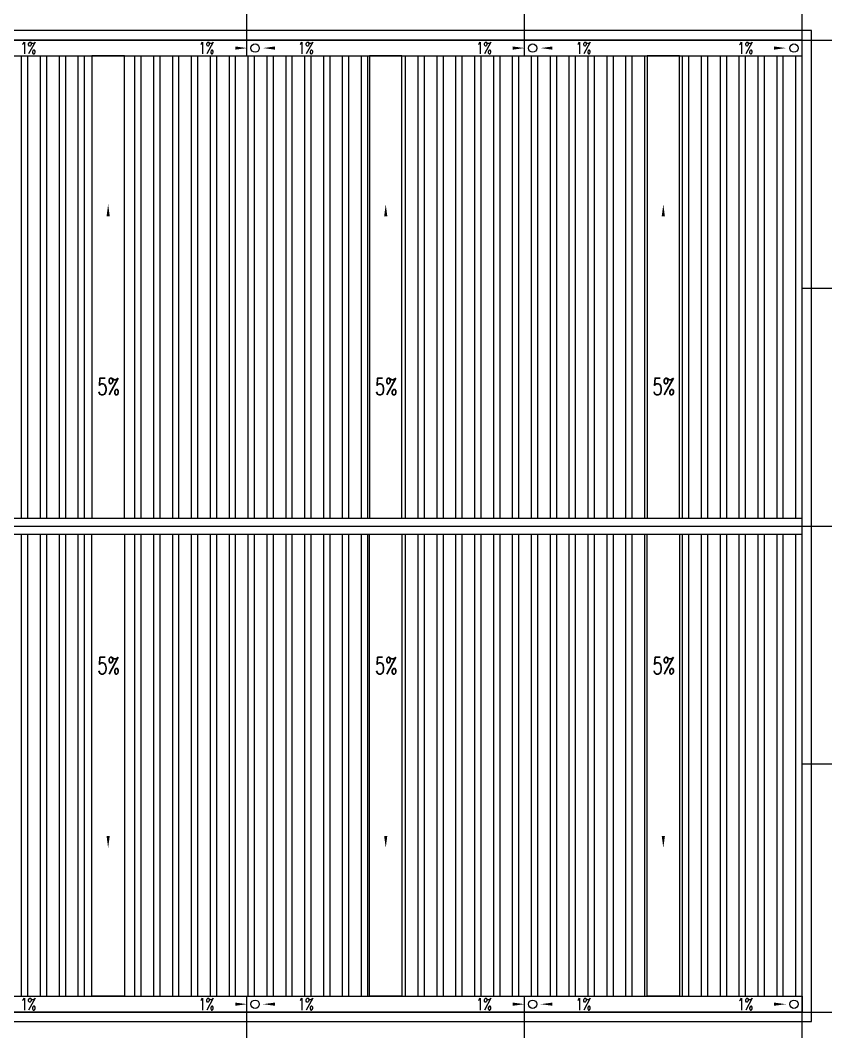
# Model space of a CAD drawing. Extents: x -17471 to 313636, y -71590 to 757901.
# Drawn here: x 90453 to 110767, y 163076 to 188595 of the extents above; entities that cross this region are included whole.
import ezdxf

# ---------------------------------------------------------------- set-up
doc = ezdxf.new("R2010")
doc.units = 0
doc.header["$LTSCALE"] = 1000
doc.header["$MEASUREMENT"] = 0
for name, color, linetype in [('DIM_SYMB', 3, 'Continuous'), ('DOTE', 1, 'Continuous'), ('PUB_TEXT', 7, 'Continuous'), ('WALL', 9, 'Continuous')]:
    doc.layers.add(name, color=color, linetype=linetype)
doc.styles.add('_TCH_DIM', font='SIMPLEX', dxfattribs={"bigfont": 'GBCBIG'})
doc.styles.add('_TCH_LABEL', font='COMPLEX', dxfattribs={"bigfont": 'GBCBIG'})

msp = doc.modelspace()

# ---------------------------------------------------------------- hatches: boundary and pattern name
h = msp.add_hatch()
h.set_pattern_fill('ANSI32', color=4, scale=100, angle=45)
h.set_pattern_definition([(90, (0, 0), (-476.25, 3e-14), []), (90, (158.75, 158.75), (-476.25, 3e-14), [])])
h.paths.add_polyline_path([(15260.2, 187692.3), (12170.2, 187692.3), (12170.2, 176032.3), (15260.2, 176032.3)])
h.paths.add_polyline_path([(22260.2, 187692.3), (16080.2, 187692.3), (16080.2, 176032.3), (22260.2, 176032.3)])
h.paths.add_polyline_path([(29260.2, 187692.3), (23080.2, 187692.3), (23080.2, 176032.3), (29260.2, 176032.3)])
h.paths.add_polyline_path([(36260.2, 187692.3), (30080.2, 187692.3), (30080.2, 176032.3), (36260.2, 176032.3)])
h.paths.add_polyline_path([(43260.2, 187692.3), (37080.2, 187692.3), (37080.2, 176032.3), (43260.2, 176032.3), (43260.2, 178113.3), (42674.6, 178113.3), (40309.8, 178113.3, -1), (39309.8, 178113.3, -1), (40309.8, 178113.3), (42674.6, 178113.3), (43260.2, 178113.3)])
h.paths.add_polyline_path([(50260.2, 187692.3), (44080.2, 187692.3), (44080.2, 176032.3), (50260.2, 176032.3)])
h.paths.add_polyline_path([(57260.2, 187692.3), (51080.2, 187692.3), (51080.2, 176032.3), (57260.2, 176032.3)])
h.paths.add_polyline_path([(64260.2, 187692.3), (58080.2, 187692.3), (58080.2, 176032.3), (64260.2, 176032.3)])
h.paths.add_polyline_path([(71260.2, 187692.3), (65080.2, 187692.3), (65080.2, 176032.3), (71260.2, 176032.3)])
h.paths.add_polyline_path([(78260.2, 187692.3), (72080.2, 187692.3), (72080.2, 176032.3), (78260.2, 176032.3)])
h.paths.add_polyline_path([(85260.2, 187692.3), (79080.2, 187692.3), (79080.2, 176032.3), (85260.2, 176032.3)])
h.paths.add_polyline_path([(92260.2, 187692.3), (86080.2, 187692.3), (86080.2, 176032.3), (92260.2, 176032.3)])
h.paths.add_polyline_path([(99260.2, 187692.3), (93080.2, 187692.3), (93080.2, 176032.3), (99260.2, 176032.3)])
h.paths.add_polyline_path([(106260.2, 187692.3), (100080.2, 187692.3), (100080.2, 176032.3), (106260.2, 176032.3)])
h.paths.add_polyline_path([(110170.2, 187692.3), (107080.2, 187692.3), (107080.2, 176032.3), (110170.2, 176032.3)])
h.paths.add_polyline_path([(15260.2, 175632.3), (12170.2, 175632.3), (12170.2, 163972.3), (15260.2, 163972.3)])
h.paths.add_polyline_path([(22260.2, 175632.3), (16080.2, 175632.3), (16080.2, 163972.3), (22260.2, 163972.3)])
h.paths.add_polyline_path([(29260.2, 175632.3), (23080.2, 175632.3), (23080.2, 163972.3), (29260.2, 163972.3)])
h.paths.add_polyline_path([(36260.2, 175632.3), (30080.2, 175632.3), (30080.2, 163972.3), (36260.2, 163972.3)])
h.paths.add_polyline_path([(43260.2, 175632.3), (37080.2, 175632.3), (37080.2, 163972.3), (43260.2, 163972.3)])
h.paths.add_polyline_path([(50260.2, 175632.3), (44080.2, 175632.3), (44080.2, 163972.3), (50260.2, 163972.3)])
h.paths.add_polyline_path([(57260.2, 175632.3), (51080.2, 175632.3), (51080.2, 163972.3), (57260.2, 163972.3)])
h.paths.add_polyline_path([(64260.2, 175632.3), (58080.2, 175632.3), (58080.2, 163972.3), (64260.2, 163972.3)])
h.paths.add_polyline_path([(71260.2, 175632.3), (65080.2, 175632.3), (65080.2, 163972.3), (71260.2, 163972.3)])
h.paths.add_polyline_path([(78260.2, 175632.3), (72080.2, 175632.3), (72080.2, 163972.3), (78260.2, 163972.3)])
h.paths.add_polyline_path([(85260.2, 175632.3), (79080.2, 175632.3), (79080.2, 163972.3), (85260.2, 163972.3)])
h.paths.add_polyline_path([(92260.2, 175632.3), (86080.2, 175632.3), (86080.2, 163972.3), (92260.2, 163972.3)])
h.paths.add_polyline_path([(99260.2, 175632.3), (93080.2, 175632.3), (93080.2, 163972.3), (99260.2, 163972.3)])
h.paths.add_polyline_path([(106260.2, 175632.3), (100080.2, 175632.3), (100080.2, 163972.3), (106260.2, 163972.3)])
h.paths.add_polyline_path([(110170.2, 175632.3), (107080.2, 175632.3), (107080.2, 163972.3), (110170.2, 163972.3)])
h.paths.add_polyline_path([(51527.9, 178157.7), (53807.6, 178157.7), (53807.6, 179228.4), (51527.9, 179228.4)], flags=16)
h.paths.add_polyline_path([(40337.5, 177644.4), (42482, 177644.4), (42482, 178682.8), (40337.5, 178682.8)], flags=16)
h.paths.add_polyline_path([(60436.9, 177559.5), (61294.9, 177559.5), (61294.9, 178020.2), (60436.9, 178020.2)], flags=16)

# ---------------------------------------------------------------- linework, layer by layer
at = {"color": 4}
for p, q in [((12170.2, 176032.3), (110170.2, 176032.3)), ((12170.2, 175832.3), (110170.2, 175832.3)), ((12170.2, 175632.3), (110170.2, 175632.3))]:
    msp.add_line(p, q, dxfattribs=at)
at = {"color": 6}
for points in [[(12170.2, 187692.3), (110170.2, 187692.3), (110170.2, 188092.3), (12170.2, 188092.3)], [(12170.2, 163972.3), (110170.2, 163972.3), (110170.2, 163572.3), (12170.2, 163572.3)]]:
    msp.add_lwpolyline(points, close=True, dxfattribs=at)
at = {"color": 30}
for points in [[(92260.2, 176032.3), (93080.2, 176032.3), (93080.2, 187692.3), (92260.2, 187692.3)], [(99260.2, 176032.3), (100080.2, 176032.3), (100080.2, 187692.3), (99260.2, 187692.3)], [(106260.2, 176032.3), (107080.2, 176032.3), (107080.2, 187692.3), (106260.2, 187692.3)], [(92260.2, 175632.3), (93080.2, 175632.3), (93080.2, 163972.3), (92260.2, 163972.3)], [(99260.2, 175632.3), (100080.2, 175632.3), (100080.2, 163972.3), (99260.2, 163972.3)], [(106260.2, 175632.3), (107080.2, 175632.3), (107080.2, 163972.3), (106260.2, 163972.3)]]:
    msp.add_lwpolyline(points, close=True, dxfattribs=at)
for centre in [(96375.2, 187892.3), (103375.2, 187892.3), (109965.2, 187892.3), (96375.2, 163772.3), (103375.2, 163772.3), (109965.2, 163772.3)]:
    msp.add_circle(centre, 105)
at = {"layer": 'DIM_SYMB'}
for points in [[(95396.5, 187892.3, 0, 0, 0), (96175.2, 187892.3, 0, 80, 0), (95875.2, 187892.3, 0, 0, 0)], [(97353.8, 187892.3, 0, 0, 0), (96575.2, 187892.3, 0, 80, 0), (96875.2, 187892.3, 0, 0, 0)], [(102396.5, 187892.3, 0, 0, 0), (103175.2, 187892.3, 0, 80, 0), (102875.2, 187892.3, 0, 0, 0)], [(104353.8, 187892.3, 0, 0, 0), (103575.2, 187892.3, 0, 80, 0), (103875.2, 187892.3, 0, 0, 0)], [(108986.5, 187892.3, 0, 0, 0), (109765.2, 187892.3, 0, 80, 0), (109465.2, 187892.3, 0, 0, 0)], [(92670.2, 179715.3, 0, 0, 0), (92670.2, 183949.4, 0, 80, 0), (92670.2, 183649.4, 0, 0, 0)], [(99670.2, 179715.3, 0, 0, 0), (99670.2, 183949.4, 0, 80, 0), (99670.2, 183649.4, 0, 0, 0)], [(106670.2, 179715.3, 0, 0, 0), (106670.2, 183949.4, 0, 80, 0), (106670.2, 183649.4, 0, 0, 0)], [(92670.2, 171949.4, 0, 0, 0), (92670.2, 167715.3, 0, 80, 0), (92670.2, 168015.3, 0, 0, 0)], [(99670.2, 171949.4, 0, 0, 0), (99670.2, 167715.3, 0, 80, 0), (99670.2, 168015.3, 0, 0, 0)], [(106670.2, 171949.4, 0, 0, 0), (106670.2, 167715.3, 0, 80, 0), (106670.2, 168015.3, 0, 0, 0)], [(95396.5, 163772.3, 0, 0, 0), (96175.2, 163772.3, 0, 80, 0), (95875.2, 163772.3, 0, 0, 0)], [(97353.8, 163772.3, 0, 0, 0), (96575.2, 163772.3, 0, 80, 0), (96875.2, 163772.3, 0, 0, 0)], [(102396.5, 163772.3, 0, 0, 0), (103175.2, 163772.3, 0, 80, 0), (102875.2, 163772.3, 0, 0, 0)], [(104353.8, 163772.3, 0, 0, 0), (103575.2, 163772.3, 0, 80, 0), (103875.2, 163772.3, 0, 0, 0)], [(108986.5, 163772.3, 0, 0, 0), (109765.2, 163772.3, 0, 80, 0), (109465.2, 163772.3, 0, 0, 0)]]:
    msp.add_lwpolyline(points, format="xyseb", dxfattribs=at)
at = {"layer": 'DOTE'}
for p, q in [((96170.2, 187692.3), (96170.2, 189092.3)), ((103170.2, 187692.3), (103170.2, 189092.3)), ((110170.2, 162572.3), (110170.2, 189092.3)), ((11170.2, 188092.3), (111170.2, 188092.3)), ((110170.2, 181832.3), (111170.2, 181832.3)), ((11170.2, 175832.3), (111170.2, 175832.3)), ((110170.2, 169832.3), (111170.2, 169832.3)), ((96170.2, 162572.3), (96170.2, 163972.3)), ((103170.2, 162572.3), (103170.2, 163972.3)), ((11170.2, 163572.3), (111170.2, 163572.3))]:
    msp.add_line(p, q, dxfattribs=at)
at = {"layer": 'WALL'}
for p, q in [((110410.2, 188332.3), (11930.2, 188332.3)), ((110410.2, 163332.3), (110410.2, 188332.3)), ((110170.2, 188092.3), (12170.2, 188092.3)), ((110170.2, 163572.3), (110170.2, 188092.3)), ((11930.2, 163332.3), (110410.2, 163332.3)), ((12170.2, 163572.3), (110170.2, 163572.3))]:
    msp.add_line(p, q, dxfattribs=at)

# ---------------------------------------------------------------- texts
at = {"layer": 'PUB_TEXT', "width": 0.705882}
for s, height, style, p in [('1%%%', 297.5, '_TCH_DIM', (90458.8, 187743.6)), ('1%%%', 297.5, '_TCH_DIM', (94951.5, 187743.6)), ('1%%%', 297.5, '_TCH_DIM', (97458.8, 187743.6)), ('1%%%', 297.5, '_TCH_DIM', (101951.5, 187743.6)), ('1%%%', 297.5, '_TCH_DIM', (104458.8, 187743.6)), ('1%%%', 297.5, '_TCH_DIM', (108541.5, 187743.6)), ('5%%%', 425, '_TCH_LABEL', (92398.8, 179140.3)), ('5%%%', 425, '_TCH_LABEL', (99398.8, 179140.3)), ('5%%%', 425, '_TCH_LABEL', (106398.8, 179140.3)), ('5%%%', 425, '_TCH_LABEL', (92398.8, 172099.4)), ('5%%%', 425, '_TCH_LABEL', (99398.8, 172099.4)), ('5%%%', 425, '_TCH_LABEL', (106398.8, 172099.4)), ('1%%%', 297.5, '_TCH_DIM', (90458.8, 163623.6)), ('1%%%', 297.5, '_TCH_DIM', (94951.5, 163623.6)), ('1%%%', 297.5, '_TCH_DIM', (97458.8, 163623.6)), ('1%%%', 297.5, '_TCH_DIM', (101951.5, 163623.6)), ('1%%%', 297.5, '_TCH_DIM', (104458.8, 163623.6)), ('1%%%', 297.5, '_TCH_DIM', (108541.5, 163623.6))]:
    msp.add_text(s, height=height, dxfattribs=dict(at, style=style)).set_placement(p)

doc.saveas('drawing.dxf')
